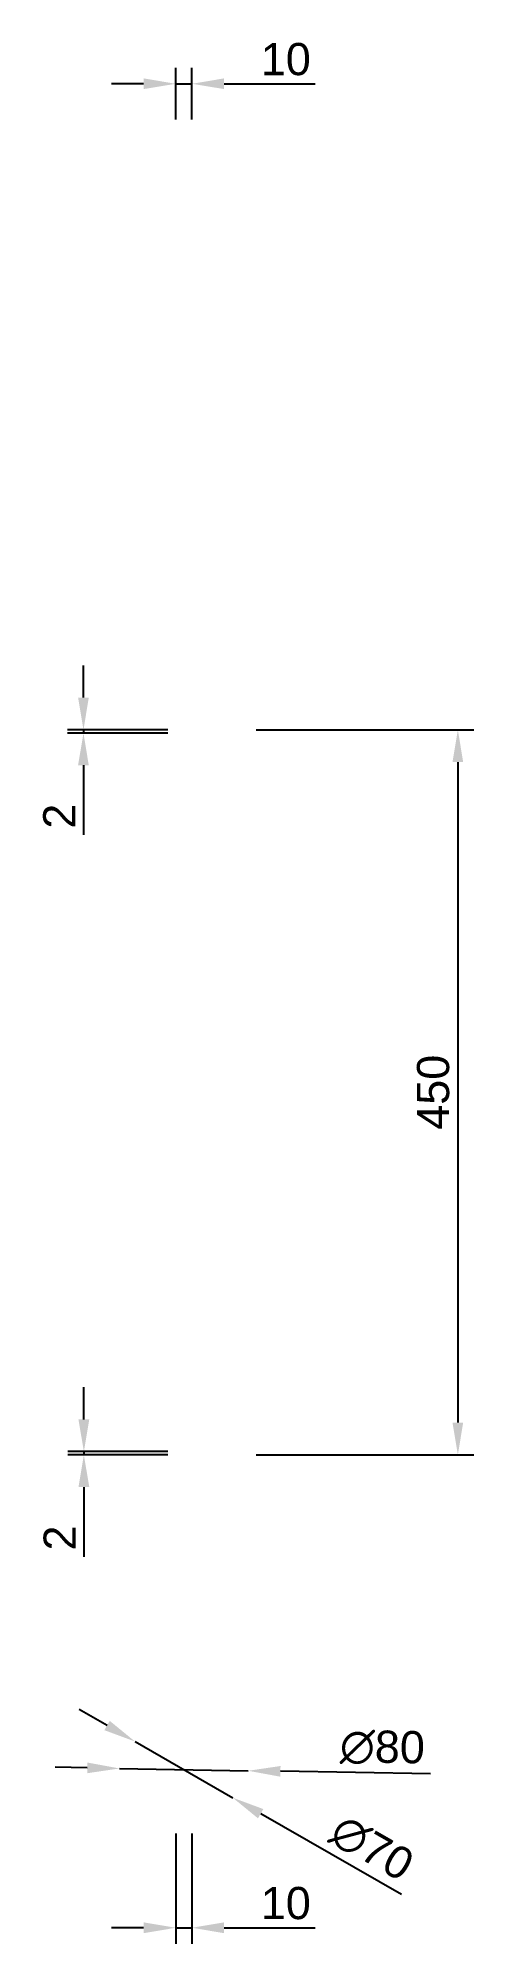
# Paper-space layout 'Layout1' of a CAD drawing. Header units: millimetres. Extents: x 118 to 152, y 23 to 171.
import ezdxf

# ---------------------------------------------------------------- set-up
doc = ezdxf.new("R2010")
doc.units = ezdxf.units.MM
doc.styles.get("Standard").update_dxf_attribs({"font": 'arial.ttf'})
doc.dimstyles.new('ISO-25', dxfattribs={"dimtxt": 2.5, "dimasz": 2.5, "dimexe": 1.25, "dimexo": 0.625, "dimtad": 1, "dimtxsty": 'Standard', "dimcen": 2.5, "dimadec": 0, "dimazin": 0, "dimtfac": 1, "dimtmove": 0, "dimatfit": 3, "dimfxl": 1, "dimarcsym": 0})

# ---------------------------------------------------------------- blocks, each defined once
blk = doc.blocks.new('*D12')
at = {"color": 0, "lineweight": -2, "transparency": 16777216}
for p, q in [((128.83, 164.27), (128.83, 168.29)), ((130.08, 164.27), (130.08, 168.29)), ((126.33, 167.04), (123.83, 167.04)), ((128.83, 167.04), (130.08, 167.04)), ((132.58, 167.04), (139.66, 167.04))]:
    blk.add_line(p, q, dxfattribs=at)
at = {"color": 0, "transparency": 16777216}
for points in [[(126.33, 167.46), (126.33, 166.63), (128.83, 167.04)], [(132.58, 167.46), (132.58, 166.63), (130.08, 167.04)]]:
    blk.add_solid(points, dxfattribs=at)
at = {"layer": 'Defpoints', "color": 0, "transparency": 16777216}
for p in [(130.08, 167.04), (128.83, 163.65), (130.08, 163.65)]:
    blk.add_point(p, dxfattribs=at)
at = {"color": 0, "transparency": 16777216, "insert": (137.37, 168.94), "char_height": 2.5, "attachment_point": 5}
blk.add_mtext('10', dxfattribs=at)
blk = doc.blocks.new('*D13')
at = {"color": 0, "lineweight": -2, "transparency": 16777216}
for p, q in [((121.66, 119.42), (121.66, 121.92)), ((128.2, 116.92), (120.41, 116.92)), ((121.66, 116.92), (121.66, 116.67)), ((128.2, 116.67), (120.41, 116.67)), ((121.66, 114.17), (121.66, 108.77))]:
    blk.add_line(p, q, dxfattribs=at)
at = {"color": 0, "transparency": 16777216}
for points in [[(121.24, 119.42), (122.07, 119.42), (121.66, 116.92)], [(121.24, 114.17), (122.07, 114.17), (121.66, 116.67)]]:
    blk.add_solid(points, dxfattribs=at)
at = {"layer": 'Defpoints', "color": 0, "transparency": 16777216}
for p in [(128.83, 116.92), (121.66, 116.67), (128.83, 116.67)]:
    blk.add_point(p, dxfattribs=at)
at = {"color": 0, "transparency": 16777216, "insert": (119.78, 110.22), "char_height": 2.5, "attachment_point": 5, "rotation": 90}
blk.add_mtext('2', dxfattribs=at)
blk = doc.blocks.new('*D14')
at = {"color": 0, "lineweight": -2, "transparency": 16777216}
for p, q in [((121.69, 63.42), (121.69, 65.92)), ((128.2, 60.92), (120.44, 60.92)), ((128.2, 60.67), (120.44, 60.67)), ((121.69, 60.92), (121.69, 60.67)), ((121.69, 58.17), (121.69, 52.77))]:
    blk.add_line(p, q, dxfattribs=at)
at = {"color": 0, "transparency": 16777216}
for points in [[(121.27, 63.42), (122.11, 63.42), (121.69, 60.92)], [(121.27, 58.17), (122.11, 58.17), (121.69, 60.67)]]:
    blk.add_solid(points, dxfattribs=at)
at = {"layer": 'Defpoints', "color": 0, "transparency": 16777216}
for p in [(121.69, 60.67), (128.83, 60.92), (128.83, 60.67)]:
    blk.add_point(p, dxfattribs=at)
at = {"color": 0, "transparency": 16777216, "insert": (119.81, 54.22), "char_height": 2.5, "attachment_point": 5, "rotation": 90}
blk.add_mtext('2', dxfattribs=at)
blk = doc.blocks.new('*D15')
at = {"color": 0, "lineweight": -2, "transparency": 16777216}
for p, q in [((123.49, 39.67), (121.32, 40.91)), ((125.66, 38.43), (133.25, 34.07)), ((146.34, 26.57), (135.42, 32.83))]:
    blk.add_line(p, q, dxfattribs=at)
at = {"color": 0, "transparency": 16777216}
for points in [[(123.7, 40.03), (123.28, 39.31), (125.66, 38.43)], [(135.62, 33.19), (135.21, 32.47), (133.25, 34.07)]]:
    blk.add_solid(points, dxfattribs=at)
at = {"layer": 'Defpoints', "color": 0, "transparency": 16777216}
for p in [(125.66, 38.43), (133.25, 34.07)]:
    blk.add_point(p, dxfattribs=at)
at = {"color": 0, "transparency": 16777216, "insert": (144.05, 30.16), "char_height": 2.5, "attachment_point": 5, "rotation": 330.1796}
blk.add_mtext('∅70', dxfattribs=at)
blk = doc.blocks.new('*D16')
at = {"color": 0, "lineweight": -2, "transparency": 16777216}
for p, q in [((121.95, 36.38), (119.45, 36.43)), ((124.45, 36.34), (134.45, 36.16)), ((148.61, 35.91), (136.95, 36.12))]:
    blk.add_line(p, q, dxfattribs=at)
at = {"color": 0, "transparency": 16777216}
for points in [[(121.96, 36.8), (121.95, 35.97), (124.45, 36.34)], [(136.96, 36.53), (136.94, 35.7), (134.45, 36.16)]]:
    blk.add_solid(points, dxfattribs=at)
at = {"layer": 'Defpoints', "color": 0, "transparency": 16777216}
for p in [(124.45, 36.34), (134.45, 36.16)]:
    blk.add_point(p, dxfattribs=at)
at = {"color": 0, "transparency": 16777216, "insert": (144.87, 37.95), "char_height": 2.5, "attachment_point": 5, "rotation": 358.992}
blk.add_mtext('∅80', dxfattribs=at)
blk = doc.blocks.new('*D17')
at = {"color": 0, "lineweight": -2, "transparency": 16777216}
for p, q in [((128.83, 31.29), (128.83, 22.73)), ((130.08, 31.29), (130.08, 22.73)), ((126.33, 23.98), (123.83, 23.98)), ((128.83, 23.98), (130.08, 23.98)), ((132.58, 23.98), (139.66, 23.98))]:
    blk.add_line(p, q, dxfattribs=at)
at = {"color": 0, "transparency": 16777216}
for points in [[(126.33, 24.4), (126.33, 23.56), (128.83, 23.98)], [(132.58, 24.4), (132.58, 23.56), (130.08, 23.98)]]:
    blk.add_solid(points, dxfattribs=at)
at = {"layer": 'Defpoints', "color": 0, "transparency": 16777216}
for p in [(128.83, 31.92), (130.08, 31.92), (130.08, 23.98)]:
    blk.add_point(p, dxfattribs=at)
at = {"color": 0, "transparency": 16777216, "insert": (137.37, 25.88), "char_height": 2.5, "attachment_point": 5}
blk.add_mtext('10', dxfattribs=at)
blk = doc.blocks.new('*D18')
at = {"color": 0, "lineweight": -2, "transparency": 16777216}
for p, q in [((135.08, 116.92), (151.98, 116.92)), ((150.73, 114.42), (150.73, 63.17)), ((135.08, 60.67), (151.98, 60.67))]:
    blk.add_line(p, q, dxfattribs=at)
at = {"color": 0, "transparency": 16777216}
for points in [[(150.31, 114.42), (151.14, 114.42), (150.73, 116.92)], [(150.31, 63.17), (151.14, 63.17), (150.73, 60.67)]]:
    blk.add_solid(points, dxfattribs=at)
at = {"layer": 'Defpoints', "color": 0, "transparency": 16777216}
for p in [(134.45, 116.92), (134.45, 60.67), (150.73, 60.67)]:
    blk.add_point(p, dxfattribs=at)
at = {"color": 0, "transparency": 16777216, "insert": (148.82, 88.8), "char_height": 2.5, "attachment_point": 5, "rotation": 90}
blk.add_mtext('450', dxfattribs=at)

psp = doc.layouts.get("Layout1")

# ---------------------------------------------------------------- dimensions: what is measured, and where the dimension line sits
for p1, p2, distance, picture, middle in [((128.8275, 163.6487), (130.0775, 163.6487), 3.3935, '*D12', (137.3711, 168.9436)), ((128.8275, 116.9227), (128.8275, 116.6727), -7.1722, '*D13', (119.7752, 110.2198)), ((134.4525, 116.9227), (134.4525, 60.6727), 16.2727, '*D18', (148.8237, 88.7977)), ((128.8275, 60.9227), (128.8275, 60.6727), -7.1369, '*D14', (119.8105, 54.2198)), ((128.8275, 31.92), (130.0775, 31.92), -7.9404, '*D17', (137.3711, 25.881))]:
    dim = psp.add_aligned_dim(p1=p1, p2=p2, distance=distance, dimstyle='ISO-25', override={"dimlfac": -8})
    dim.commit()
    dim.dimension.update_dxf_attribs({"geometry": picture, "text_midpoint": middle})
for p1, p2, picture, middle in [((125.6568, 38.4257), (133.2482, 34.0745), '*D15', (143.0687, 28.4456)), ((124.4533, 36.3381), (134.4517, 36.1622), '*D16', (144.8381, 35.9794))]:
    dim = psp.add_diameter_dim_2p(p1=p1, p2=p2, dimstyle='ISO-25', override={"dimlfac": -8})
    dim.commit()
    dim.dimension.update_dxf_attribs({"geometry": picture, "text_midpoint": middle, "dimtype": 163})

doc.saveas('drawing.dxf')
